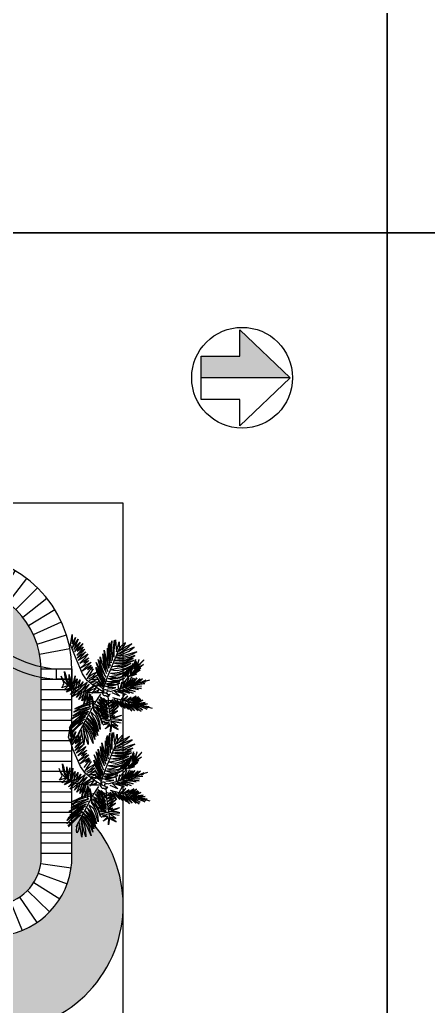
# Model space of a CAD drawing. Header units: metres. Extents: x 97 to 197, y 104 to 205.
# Drawn here: x 113.07 to 117.05, y 122.91 to 132.54 of the extents above; entities that cross this region are included whole.
import ezdxf

# ---------------------------------------------------------------- set-up
doc = ezdxf.new("R2010")
doc.units = ezdxf.units.M
doc.linetypes.add('ACAD_ISO12W100', pattern=[21, 12, -3, 0, -3, 0, -3])
doc.layers.get('0').update_dxf_attribs({"plot": 0})
for name, color, linetype in [('10-PROJ_SUP', 2, 'ACAD_ISO12W100'), ('14-ANOTAÇÃO', 7, 'Continuous'), ('18-HATCH', 1, 'Continuous'), ('2-ALV_VISTA', 3, 'Continuous'), ('5-PISO', 1, 'Continuous'), ('6-VEGETAÇÃO', 104, 'Continuous'), ('7-PISO_INF', 253, 'Continuous'), ('TEXT', 1, 'Continuous')]:
    doc.layers.add(name, color=color, linetype=linetype)

# ---------------------------------------------------------------- blocks, each defined once
blk = doc.blocks.new('A2')
at = {"layer": '6-VEGETAÇÃO', "extrusion": (-5.08599e-09, -1.37735e-08, 1)}
for p, q in [((624.1, -0.4, 0), (616.2, 28.8, 0)), ((631, -14.4, 0), (619.3, 28.2, 0)), ((619.3, 28.2, 0), (625.1, 4.4, 0)), ((581.1, 3.8, 0), (572, 10.3, 0)), ((572, 10.3, 0), (587.4, 4.7, 0)), ((590.7, -1.5, 0), (581.1, 3.8, 0)), ((587.4, 4.7, 0), (599, 0.1, 0)), ((592.6, 10.2, 0), (589.3, 16.3, 0)), ((589.3, 16.3, 0), (594.6, 14.5, 0)), ((600.5, 2.3, 0), (592.6, 10.2, 0)), ((594.6, 14.5, 0), (604.5, 7.3, 0)), ((599, 0.1, 0), (611.4, -5.3, 0)), ((611.4, -5.3, 0), (600.5, 2.3, 0)), ((604.5, 7.3, 0), (612.5, -3.9, 0)), ((605.3, 9.1, 0), (657.5, -74.7, 0)), ((625.1, 4.4, 0), (628.2, -19, 0)), ((635.6, -1.5, 0), (626.3, 28, 0)), ((626.3, 28, 0), (633.5, -1.3, 0)), ((638.2, 15.1, 0), (634.3, 22.9, 0)), ((634.3, 22.9, 0), (639, -7.4, 0)), ((640.7, -14, 0), (638.2, 15.1, 0)), ((647.2, -22.9, 0), (642.1, 8.7, 0)), ((642.1, 8.7, 0), (645.6, -10.8, 0)), ((652.9, 4.7, 0), (651.7, -13.1, 0)), ((653.5, -28.6, 0), (652.9, 4.7, 0)), ((576.5, -19.4, 0), (561.2, -14.5, 0)), ((561.2, -14.5, 0), (577.8, -16.5, 0)), ((582.9, -8.8, 0), (566.3, -0.3, 0)), ((566.3, -0.3, 0), (580.9, -3.3, 0)), ((581.1, -28.5, 0), (568.4, -24.3, 0)), ((568.4, -24.3, 0), (584.3, -26.8, 0)), ((590.6, -22.6, 0), (576.5, -19.4, 0)), ((577.8, -16.5, 0), (594.9, -18.8, 0)), ((580.9, -3.3, 0), (595.4, -7.2, 0)), ((596.5, -12.8, 0), (582.9, -8.8, 0)), ((584.3, -26.8, 0), (600.8, -27.1, 0)), ((600.6, -22.5, 0), (590.6, -22.6, 0)), ((606.4, -8.5, 0), (590.7, -1.5, 0)), ((594.9, -18.8, 0), (608, -18, 0)), ((595.4, -7.2, 0), (607.9, -11.8, 0)), ((611.4, -16.3, 0), (596.5, -12.8, 0)), ((612.5, -22.1, 0), (600.6, -22.5, 0)), ((600.8, -27.1, 0), (611.8, -26.1, 0)), ((617.6, -13.3, 0), (606.4, -8.5, 0)), ((607.9, -11.8, 0), (617.6, -13.3, 0)), ((608, -18, 0), (620.8, -17.4, 0)), ((620.8, -17.4, 0), (611.4, -16.3, 0)), ((611.8, -26.1, 0), (619.4, -23.7, 0)), ((623.7, -20.4, 0), (612.5, -22.1, 0)), ((619.4, -23.7, 0), (623.7, -20.4, 0)), ((629, -27.6, 0), (619.6, -28.4, 0)), ((628.2, -19, 0), (624.1, -0.4, 0)), ((625.8, -29.9, 0), (629, -27.6, 0)), ((633.7, -28.1, 0), (631, -14.4, 0)), ((633.5, -1.3, 0), (633.7, -28.1, 0)), ((637.3, -21.6, 0), (635.6, -1.5, 0)), ((638.8, -34.2, 0), (637.3, -21.6, 0)), ((639, -7.4, 0), (638.8, -34.2, 0)), ((642.4, -35.8, 0), (640.7, -14, 0)), ((645.6, -10.8, 0), (643.5, -34, 0)), ((646.6, -45.8, 0), (647.2, -22.9, 0)), ((651.7, -13.1, 0), (650.1, -30.9, 0)), ((657.4, -27.5, 0), (654.7, -44.3, 0)), ((658.2, -5, 0), (657.4, -27.5, 0)), ((659.6, -32, 0), (658.2, -5, 0)), ((666.2, -11.8, 0), (664.4, -29.9, 0)), ((667.7, -33.5, 0), (666.2, -11.8, 0)), ((673, -18.1, 0), (669.7, -35.8, 0)), ((670.3, -49.2, 0), (673, -18.1, 0)), ((724.5, -36.9, 0), (725.7, -21.6, 0)), ((725.7, -21.6, 0), (727.7, -26, 0)), ((727.7, -26, 0), (728.2, -40.9, 0)), ((731.1, -33.1, 0), (734.5, -17.9, 0)), ((734.5, -17.9, 0), (740.1, -37.3, 0)), ((740.6, -33.6, 0), (742.6, -22, 0)), ((742.6, -22, 0), (743.7, -16.1, 0)), ((743.7, -16.1, 0), (748, -23.2, 0)), ((748, -23.2, 0), (750.6, -28.8, 0)), ((593.3, -42.4, 0), (573.9, -37.4, 0)), ((573.9, -37.4, 0), (593, -39.9, 0)), ((592.5, -36.5, 0), (574.8, -31.1, 0)), ((574.8, -31.1, 0), (590.3, -34.1, 0)), ((593.4, -31.7, 0), (581.1, -28.5, 0)), ((599, -49.7, 0), (583.3, -44.9, 0)), ((583.3, -44.9, 0), (596.7, -47.1, 0)), ((598.1, -57.6, 0), (585.8, -51.9, 0)), ((585.8, -51.9, 0), (596.1, -54.7, 0)), ((590.3, -34.1, 0), (603.6, -34.9, 0)), ((607.6, -38.4, 0), (592.5, -36.5, 0)), ((593, -39.9, 0), (607, -42, 0)), ((604.4, -44.5, 0), (593.3, -42.4, 0)), ((605.4, -30.8, 0), (593.4, -31.7, 0)), ((596.1, -54.7, 0), (608.6, -57.7, 0)), ((596.7, -47.1, 0), (610.8, -48.8, 0)), ((611.3, -51.5, 0), (599, -49.7, 0)), ((603.6, -34.9, 0), (615.1, -33.1, 0)), ((615.2, -44.5, 0), (604.4, -44.5, 0)), ((619.6, -28.4, 0), (605.4, -30.8, 0)), ((607, -42, 0), (619.6, -40.3, 0)), ((622.2, -35.5, 0), (607.6, -38.4, 0)), ((610.8, -48.8, 0), (622.1, -48.3, 0)), ((623.9, -51.7, 0), (611.3, -51.5, 0)), ((615.1, -33.1, 0), (625.8, -29.9, 0)), ((628, -44.6, 0), (615.2, -44.5, 0)), ((619.6, -40.3, 0), (628, -37.3, 0)), ((622.1, -48.3, 0), (636.7, -44.6, 0)), ((633.8, -35.1, 0), (622.2, -35.5, 0)), ((637.9, -52.5, 0), (623.9, -51.7, 0)), ((624.1, -59.6, 0), (634.8, -56.2, 0)), ((628, -37.3, 0), (633.8, -35.1, 0)), ((636.7, -44.6, 0), (628, -44.6, 0)), ((634.8, -56.2, 0), (640.3, -53.5, 0)), ((640.3, -53.5, 0), (637.9, -52.5, 0)), ((643, -43, 0), (642.4, -35.8, 0)), ((643.5, -34, 0), (643, -43, 0)), ((648.1, -48, 0), (646.6, -45.8, 0)), ((650.1, -30.9, 0), (648.1, -48, 0)), ((654.7, -44.3, 0), (651.6, -57.1, 0)), ((651.6, -57.1, 0), (652.4, -47.5, 0)), ((652.4, -47.5, 0), (653.5, -28.6, 0)), ((660.8, -47.7, 0), (656.4, -61.3, 0)), ((656.4, -61.3, 0), (656.7, -53, 0)), ((656.7, -53, 0), (659.6, -32, 0)), ((666.7, -54.1, 0), (660.4, -71.9, 0)), ((660.4, -71.9, 0), (664, -55.6, 0)), ((664.4, -29.9, 0), (660.8, -47.7, 0)), ((664, -55.6, 0), (667.7, -33.5, 0)), ((690.2, -76.7, 0), (665.4, -53.9, 0)), ((665.4, -53.9, 0), (695.1, -73.6, 0)), ((669.7, -35.8, 0), (666.7, -54.1, 0)), ((667.2, -69.4, 0), (670.3, -49.2, 0)), ((695.1, -73.6, 0), (671.6, -47.1, 0)), ((671.6, -47.1, 0), (699.4, -71.8, 0)), ((683, -51.4, 0), (682.6, -47.1, 0)), ((682.6, -47.1, 0), (699.1, -63.9, 0)), ((699.4, -71.8, 0), (683, -51.4, 0)), ((693.5, -53.3, 0), (689.8, -41.9, 0)), ((689.8, -41.9, 0), (702.5, -58.3, 0)), ((699.1, -63.9, 0), (693.5, -53.3, 0)), ((704.8, -60.1, 0), (698.7, -38.6, 0)), ((698.7, -38.6, 0), (710.7, -60.5, 0)), ((701.3, -65.4, 0), (713.3, -50.5, 0)), ((706.6, -42, 0), (706.5, -29.5, 0)), ((706.5, -29.5, 0), (711.7, -41.2, 0)), ((710.7, -60.5, 0), (706.6, -42, 0)), ((711.7, -41.2, 0), (716.4, -58.4, 0)), ((713.3, -50.5, 0), (727, -40.1, 0)), ((715.1, -41.7, 0), (714.8, -28.3, 0)), ((714.8, -28.3, 0), (719.4, -42, 0)), ((716.4, -58.4, 0), (715.1, -41.7, 0)), ((719.4, -42, 0), (722.2, -56.1, 0)), ((722.2, -56.1, 0), (723.6, -55.2, 0)), ((723.6, -55.2, 0), (724.5, -36.9, 0)), ((754.4, -66.2, 0), (724.4, -44.4, 0)), ((724.4, -44.4, 0), (742.6, -63, 0)), ((743.5, -67.3, 0), (725.4, -52.2, 0)), ((725.4, -52.2, 0), (732, -62.2, 0)), ((727, -40.1, 0), (744, -33.8, 0)), ((728.2, -40.9, 0), (729.6, -48.5, 0)), ((759.9, -58.9, 0), (728.4, -42.2, 0)), ((728.4, -42.2, 0), (754.4, -66.2, 0)), ((729.6, -48.5, 0), (730.7, -46.3, 0)), ((730.7, -46.3, 0), (731.1, -33.1, 0)), ((766.3, -53.4, 0), (733, -38.6, 0)), ((733, -38.6, 0), (759.9, -58.9, 0)), ((758, -40.5, 0), (737.1, -36.8, 0)), ((737.1, -36.8, 0), (766.3, -53.4, 0)), ((740.1, -37.3, 0), (740.6, -33.6, 0)), ((742.6, -35.8, 0), (764.4, -40, 0)), ((744, -33.8, 0), (755.3, -31.5, 0)), ((750.6, -28.8, 0), (773.3, -31.4, 0)), ((755.3, -31.5, 0), (765.6, -31.1, 0)), ((768.3, -43.7, 0), (758, -40.5, 0)), ((764.4, -40, 0), (780, -46.4, 0)), ((765.6, -31.1, 0), (773.3, -31.4, 0)), ((780, -46.4, 0), (768.3, -43.7, 0)), ((579.3, -85, 0), (564.2, -73.4, 0)), ((564.2, -73.4, 0), (581.3, -84, 0)), ((581.3, -84, 0), (580.7, -65.2, 0)), ((580.7, -65.2, 0), (585.9, -83.6, 0)), ((585.9, -83.6, 0), (593.5, -65.6, 0)), ((593.5, -65.6, 0), (591.1, -85.4, 0)), ((591.1, -85.4, 0), (593.7, -77.2, 0)), ((593.7, -77.2, 0), (596.3, -72.5, 0)), ((595.3, -88.6, 0), (600.9, -81.1, 0)), ((598.8, -81.7, 0), (595.3, -88.6, 0)), ((607.5, -68.6, 0), (596, -65.1, 0)), ((596, -65.1, 0), (610.4, -67.7, 0)), ((596.3, -72.5, 0), (601.9, -69.7, 0)), ((608.2, -61.2, 0), (598.1, -57.6, 0)), ((601.9, -69.7, 0), (598.8, -81.7, 0)), ((600.9, -81.1, 0), (608.3, -72.8, 0)), ((602, -87.5, 0), (610.9, -77.4, 0)), ((607, -78.9, 0), (602, -87.5, 0)), ((621.1, -80.1, 0), (604.9, -75, 0)), ((604.9, -75, 0), (619.8, -77.9, 0)), ((611.8, -81.5, 0), (604.9, -91.9, 0)), ((604.9, -91.9, 0), (615.1, -82.5, 0)), ((611.3, -69.8, 0), (607, -78.9, 0)), ((618.9, -70.5, 0), (607.5, -68.6, 0)), ((620.7, -87, 0), (608, -82.8, 0)), ((608, -82.8, 0), (623.9, -86.1, 0)), ((619.4, -63.8, 0), (608.2, -61.2, 0)), ((608.3, -72.8, 0), (611.3, -69.8, 0)), ((608.6, -57.7, 0), (624.1, -59.6, 0)), ((610.2, -93.5, 0), (627.5, -84.1, 0)), ((610.4, -67.7, 0), (626, -69.3, 0)), ((610.9, -77.4, 0), (620.9, -73.1, 0)), ((620.9, -73.1, 0), (611.8, -81.5, 0)), ((629.7, -77.9, 0), (612.7, -89.4, 0)), ((615.1, -82.5, 0), (620.6, -79.9, 0)), ((631.2, -71.8, 0), (618.9, -70.5, 0)), ((632.6, -63.5, 0), (619.4, -63.8, 0)), ((619.8, -77.9, 0), (632.1, -77.5, 0)), ((620.6, -79.9, 0), (629.7, -77.9, 0)), ((631.1, -80.5, 0), (621.1, -80.1, 0)), ((639.3, -82.9, 0), (623.8, -89.7, 0)), ((626, -69.3, 0), (635.8, -67.2, 0)), ((627.5, -84.1, 0), (639.3, -82.9, 0)), ((642.9, -77.9, 0), (631.1, -80.5, 0)), ((643.2, -71.5, 0), (631.2, -71.8, 0)), ((632.1, -77.5, 0), (641.9, -75.4, 0)), ((643.6, -62.5, 0), (632.6, -63.5, 0)), ((635.8, -67.2, 0), (644.8, -63.6, 0)), ((637.9, -85.6, 0), (647.5, -80.2, 0)), ((641.9, -75.4, 0), (649.5, -71.1, 0)), ((654.4, -76.3, 0), (642.9, -77.9, 0)), ((649.5, -71.1, 0), (643.2, -71.5, 0)), ((644.8, -63.6, 0), (643.6, -62.5, 0)), ((659.1, -72.2, 0), (644.2, -64.4, 0)), ((644.2, -64.4, 0), (655.6, -68.1, 0)), ((656.8, -83.7, 0), (645.9, -86.3, 0)), ((647.5, -80.2, 0), (654.4, -76.3, 0)), ((648.6, -89.1, 0), (658.6, -84.4, 0)), ((655.6, -68.1, 0), (665.5, -72.3, 0)), ((658.6, -84.4, 0), (656.8, -83.7, 0)), ((657.5, -74.7, 0), (672.4, -103.4, 0)), ((686, -78.1, 0), (658.5, -58.7, 0)), ((658.5, -58.7, 0), (690.2, -76.7, 0)), ((680.4, -78.6, 0), (659.1, -72.2, 0)), ((662.5, -79.2, 0), (667.2, -69.4, 0)), ((665.5, -72.3, 0), (686, -78.1, 0)), ((687.2, -82.7, 0), (687.1, -86.4, 0)), ((694.7, -101.4, 0), (687.2, -82.7, 0)), ((687.3, -85.1, 0), (701.3, -65.4, 0)), ((696.5, -70.6, 0), (695.7, -72.8, 0)), ((695.7, -72.8, 0), (696.6, -86, 0)), ((698.7, -77.9, 0), (696.5, -70.6, 0)), ((700.6, -92.7, 0), (698.7, -77.9, 0)), ((703.2, -62.2, 0), (701.9, -63.3, 0)), ((701.9, -63.3, 0), (702.8, -81.6, 0)), ((702.5, -58.3, 0), (704.8, -60.1, 0)), ((702.8, -81.6, 0), (703.1, -96.9, 0)), ((707.4, -76, 0), (703.2, -62.2, 0)), ((713.3, -89.2, 0), (707.4, -76, 0)), ((715.1, -76, 0), (708.7, -59.4, 0)), ((708.7, -59.4, 0), (711.7, -75.9, 0)), ((711.7, -75.9, 0), (713.3, -89.2, 0)), ((728.3, -77.4, 0), (714.2, -56.8, 0)), ((714.2, -56.8, 0), (720.1, -74.7, 0)), ((721.4, -87.1, 0), (715.1, -76, 0)), ((722.6, -58.1, 0), (720.1, -56.5, 0)), ((720.1, -56.5, 0), (728.3, -77.4, 0)), ((720.1, -74.7, 0), (721.4, -87.1, 0)), ((736.8, -73.2, 0), (722.6, -58.1, 0)), ((732, -62.2, 0), (736.8, -73.2, 0)), ((742.6, -63, 0), (743.5, -67.3, 0)), ((572.8, -88.1, 0), (560.6, -96.3, 0)), ((560.6, -96.3, 0), (570.6, -91.8, 0)), ((581.9, -88.5, 0), (569.1, -99.7, 0)), ((569.1, -99.7, 0), (591.1, -90.6, 0)), ((570.6, -91.8, 0), (581.9, -88.5, 0)), ((591.1, -90.6, 0), (572.7, -113.3, 0)), ((579.1, -85.9, 0), (572.8, -88.1, 0)), ((581.7, -110.5, 0), (577.8, -118.6, 0)), ((577.8, -118.6, 0), (584.6, -111, 0)), ((631.9, -106, 0), (579.3, -85, 0)), ((591.6, -89.3, 0), (581.7, -110.5, 0)), ((584.6, -111, 0), (595.7, -93.3, 0)), ((590.4, -124.1, 0), (596.3, -100.6, 0)), ((593.7, -102, 0), (590.9, -121.9, 0)), ((595.7, -93.3, 0), (593.7, -102, 0)), ((596.3, -100.6, 0), (600.9, -94.1, 0)), ((600.9, -94.1, 0), (598.9, -107.3, 0)), ((598.9, -107.3, 0), (604.4, -94.8, 0)), ((604.4, -94.8, 0), (607.5, -120.9, 0)), ((607.5, -120.9, 0), (608.7, -101.6, 0)), ((608.7, -101.6, 0), (609.9, -97, 0)), ((609.9, -97, 0), (612.5, -112.7, 0)), ((612.7, -89.4, 0), (610.2, -93.5, 0)), ((614, -111.8, 0), (615.7, -98, 0)), ((616, -128, 0), (614, -111.8, 0)), ((615.7, -98, 0), (618.2, -113.4, 0)), ((623.8, -89.7, 0), (616.1, -95.8, 0)), ((616.1, -95.8, 0), (618.9, -96.1, 0)), ((618.9, -96.1, 0), (630.6, -91.6, 0)), ((634.5, -88, 0), (620.7, -87, 0)), ((622, -117.7, 0), (622.2, -102.7, 0)), ((644.7, -92, 0), (622.2, -90.4, 0)), ((622.2, -90.4, 0), (637.8, -91.6, 0)), ((622.2, -102.7, 0), (625.5, -116.1, 0)), ((633.2, -97.6, 0), (623.5, -94.9, 0)), ((623.5, -94.9, 0), (634.5, -97.2, 0)), ((623.9, -86.1, 0), (637.9, -85.6, 0)), ((629.1, -97.7, 0), (626.5, -99.9, 0)), ((626.5, -99.9, 0), (629.9, -100.1, 0)), ((627.5, -114.7, 0), (629.6, -105.3, 0)), ((644.9, -89.2, 0), (629.1, -97.7, 0)), ((629.6, -105.3, 0), (631.6, -113.4, 0)), ((629.9, -100.1, 0), (635.8, -99.6, 0)), ((630.6, -91.6, 0), (644.9, -89.2, 0)), ((659.4, -118.9, 0), (631.9, -106, 0)), ((645.7, -99.2, 0), (633.2, -97.6, 0)), ((645.9, -86.3, 0), (634.5, -88, 0)), ((634.5, -97.2, 0), (644.5, -96.5, 0)), ((641.7, -100.1, 0), (635.3, -104.4, 0)), ((635.3, -104.4, 0), (638.7, -105.7, 0)), ((635.8, -99.6, 0), (654.4, -94.3, 0)), ((635.8, -117.1, 0), (637.7, -110.8, 0)), ((636.3, -105.7, 0), (646.1, -105.3, 0)), ((648.9, -107.1, 0), (636.3, -105.7, 0)), ((637.7, -110.8, 0), (638.9, -110.3, 0)), ((637.8, -91.6, 0), (648.6, -89.1, 0)), ((638.7, -105.7, 0), (643.1, -104.4, 0)), ((638.9, -110.3, 0), (639.7, -112.5, 0)), ((639.7, -112.5, 0), (639.2, -122.6, 0)), ((654.4, -94.3, 0), (641.7, -100.1, 0)), ((643.1, -104.4, 0), (660.3, -100.4, 0)), ((644.5, -96.5, 0), (657.2, -94.5, 0)), ((658.9, -90, 0), (644.7, -92, 0)), ((659.4, -97.1, 0), (645.7, -99.2, 0)), ((646.1, -105.3, 0), (655.8, -102.3, 0)), ((660.3, -100.4, 0), (646.4, -110.1, 0)), ((658.9, -104.3, 0), (648.9, -107.1, 0)), ((655.8, -102.3, 0), (665.7, -97.2, 0)), ((657.2, -94.5, 0), (661.3, -92.1, 0)), ((661.7, -90.8, 0), (658.9, -90, 0)), ((665.7, -97.2, 0), (659.4, -97.1, 0)), ((661.3, -92.1, 0), (661.7, -90.8, 0)), ((669.4, -109.8, 0), (668.5, -109.8, 0)), ((672.8, -110.4, 0), (687.3, -85.1, 0)), ((672.8, -110.5, 0), (672.8, -110.4, 0)), ((673.6, -113.2, 0), (687.4, -105.3, 0)), ((685.7, -104.2, 0), (680.7, -97.5, 0)), ((686.2, -98.2, 0), (685.7, -104.2, 0)), ((687.1, -86.4, 0), (686.2, -98.2, 0)), ((687.4, -105.3, 0), (707, -96.1, 0)), ((693.6, -112.7, 0), (706.1, -111.8, 0)), ((696.6, -86, 0), (694.7, -101.4, 0)), ((696.9, -108, 0), (698, -101.2, 0)), ((698.5, -116.6, 0), (696.9, -108, 0)), ((706.1, -111.8, 0), (698.1, -114.8, 0)), ((702.4, -103.6, 0), (698.5, -116.6, 0)), ((703.1, -96.9, 0), (700.6, -92.7, 0)), ((707.4, -97.5, 0), (702.4, -103.6, 0)), ((706.7, -104.9, 0), (707.4, -97.5, 0)), ((712.4, -103.6, 0), (706.7, -116.7, 0)), ((706.7, -116.7, 0), (706.7, -104.9, 0)), ((707, -96.1, 0), (723.8, -89.8, 0)), ((715.1, -93.6, 0), (712.4, -103.6, 0)), ((713.8, -118.1, 0), (714.6, -108.6, 0)), ((717.7, -111.2, 0), (713.8, -118.1, 0)), ((714.6, -108.6, 0), (716.2, -93.6, 0)), ((716.2, -93.6, 0), (715.1, -93.6, 0)), ((720.6, -102.7, 0), (717.7, -111.2, 0)), ((721.9, -110.6, 0), (721.6, -93.4, 0)), ((724.1, -122.1, 0), (721.9, -110.6, 0)), ((723.8, -89.8, 0), (731.6, -88.7, 0)), ((726.5, -107.8, 0), (724.1, -122.1, 0)), ((729.6, -115.6, 0), (726.4, -105, 0)), ((726.8, -95.7, 0), (726.5, -107.8, 0)), ((737.1, -103.3, 0), (729, -90, 0)), ((731.6, -88.7, 0), (748, -87.6, 0)), ((732.1, -95.8, 0), (734.1, -110.4, 0)), ((734.1, -110.4, 0), (733.1, -126.2, 0)), ((745.8, -120.6, 0), (737.1, -103.3, 0)), ((746.5, -108.2, 0), (740.4, -94.4, 0)), ((749.7, -120.6, 0), (746.5, -108.2, 0)), ((748, -87.6, 0), (799.6, -93.4, 0)), ((757.3, -121.3, 0), (751.9, -105.5, 0)), ((751.9, -105.5, 0), (752.4, -120.5, 0)), ((764.9, -124.9, 0), (756.4, -90.6, 0)), ((756.4, -90.6, 0), (757.3, -121.3, 0)), ((772.2, -121.7, 0), (765.4, -91.7, 0)), ((765.4, -91.7, 0), (765.6, -121, 0)), ((774, -106, 0), (772.2, -121.7, 0)), ((779.3, -126.2, 0), (774, -106, 0)), ((784, -115.1, 0), (779.1, -96.1, 0)), ((779.1, -96.1, 0), (779.3, -126.2, 0)), ((798.3, -127.2, 0), (788.2, -96.2, 0)), ((788.2, -96.2, 0), (788.5, -109.3, 0)), ((788.5, -109.3, 0), (790.2, -129.2, 0)), ((806.2, -128.9, 0), (795.8, -96.7, 0)), ((795.8, -96.7, 0), (797.3, -114.5, 0)), ((799.6, -93.4, 0), (820.2, -96.8, 0)), ((808.5, -117, 0), (802.8, -100.5, 0)), ((802.8, -100.5, 0), (806.2, -120, 0)), ((823.1, -131.3, 0), (812, -106.8, 0)), ((812, -106.8, 0), (814.6, -127.6, 0)), ((829.7, -126.6, 0), (814.2, -98.6, 0)), ((814.2, -98.6, 0), (823.1, -131.3, 0)), ((820.2, -96.8, 0), (837.5, -99.2, 0)), ((840.2, -125.6, 0), (820.7, -100.4, 0)), ((820.7, -100.4, 0), (827.5, -115, 0)), ((847.8, -122.1, 0), (826.9, -98.6, 0)), ((826.9, -98.6, 0), (840.2, -125.6, 0)), ((860.1, -117.8, 0), (837.1, -104.8, 0)), ((837.1, -104.8, 0), (847.8, -122.1, 0)), ((837.5, -99.2, 0), (860.1, -117.8, 0)), ((563.2, -210.2, 0), (646.2, -127.6, 0)), ((602, -143, 0), (635.5, -135.1, 0)), ((610.2, -137.4, 0), (642.3, -129.1, 0)), ((635.5, -135.1, 0), (610.2, -137.4, 0)), ((612.5, -112.7, 0), (616, -128, 0)), ((615.5, -129.5, 0), (642.8, -123.8, 0)), ((642.3, -129.1, 0), (615.5, -129.5, 0)), ((618.2, -113.4, 0), (623.1, -130.8, 0)), ((623.1, -130.8, 0), (622, -117.7, 0)), ((625.5, -116.1, 0), (628.4, -128.2, 0)), ((628.4, -128.2, 0), (627.5, -114.7, 0)), ((631.6, -113.4, 0), (633.6, -127.7, 0)), ((633.6, -127.7, 0), (635.8, -117.1, 0)), ((637.7, -243.4, 0), (665.3, -129.6, 0)), ((639.2, -122.6, 0), (642.6, -116.9, 0)), ((640.2, -147.3, 0), (659.1, -133.5, 0)), ((642.6, -116.9, 0), (646.5, -114.1, 0)), ((656.5, -118.2, 0), (656.4, -119, 0)), ((666.2, -120.6, 0), (665.3, -120.3, 0)), ((670.1, -137.9, 0), (666.9, -150.2, 0)), ((676.3, -129.5, 0), (670.1, -137.9, 0)), ((670.9, -141.2, 0), (677.1, -133.2, 0)), ((676.2, -124.1, 0), (671.7, -124.7, 0)), ((674.9, -115, 0), (673.5, -114.7, 0)), ((673.6, -113.2, 0), (674.8, -113.4, 0)), ((674.8, -113.4, 0), (677.1, -114.6, 0)), ((683.2, -131.7, 0), (676.4, -143.7, 0)), ((677.1, -114.6, 0), (682, -117.3, 0)), ((677.1, -133.2, 0), (685.4, -125.8, 0)), ((678.4, -145.8, 0), (684.9, -134.7, 0)), ((703.5, -141.4, 0), (682, -117.3, 0)), ((689.6, -134.7, 0), (682.8, -147.2, 0)), ((682.9, -116.3, 0), (693.6, -112.7, 0)), ((685.4, -125.8, 0), (683.2, -131.7, 0)), ((684.9, -134.7, 0), (688.6, -131.7, 0)), ((686.9, -144.6, 0), (694.9, -136.9, 0)), ((698.1, -114.8, 0), (687.2, -119.5, 0)), ((687.2, -119.5, 0), (697.9, -117.9, 0)), ((697.2, -119.4, 0), (688.4, -122.6, 0)), ((688.4, -122.6, 0), (700, -123.6, 0)), ((694.8, -138.9, 0), (688.5, -148.2, 0)), ((688.6, -131.7, 0), (689.9, -131.8, 0)), ((689.9, -131.8, 0), (689.6, -134.7, 0)), ((700.6, -125.8, 0), (693.8, -127.1, 0)), ((694.9, -136.9, 0), (694.8, -138.9, 0)), ((695.9, -130.2, 0), (711.9, -129.2, 0)), ((705.6, -118.4, 0), (697.2, -119.4, 0)), ((697.9, -117.9, 0), (710.4, -117.9, 0)), ((701.8, -131.6, 0), (698.5, -132.6, 0)), ((700, -123.6, 0), (715.6, -124, 0)), ((710.2, -126, 0), (700.6, -125.8, 0)), ((701, -135.1, 0), (711.9, -134.2, 0)), ((706, -131.5, 0), (701.8, -131.6, 0)), ((719.8, -117.9, 0), (705.6, -118.4, 0)), ((711.9, -131.9, 0), (706, -131.5, 0)), ((726, -140.2, 0), (707.1, -139.7, 0)), ((707.1, -139.7, 0), (723.6, -142.1, 0)), ((728, -128.3, 0), (710.2, -126, 0)), ((710.4, -117.9, 0), (719.8, -117.9, 0)), ((711.9, -129.2, 0), (727.3, -131, 0)), ((722, -133.1, 0), (711.9, -131.9, 0)), ((711.9, -134.2, 0), (731.9, -138.5, 0)), ((715.6, -124, 0), (728, -124.6, 0)), ((733.3, -135.6, 0), (722, -133.1, 0)), ((744.2, -143.9, 0), (726, -140.2, 0)), ((727.3, -131, 0), (741.4, -134.6, 0)), ((728, -124.6, 0), (745.3, -129.1, 0)), ((740.3, -129.9, 0), (728, -128.3, 0)), ((733.1, -126.2, 0), (729.6, -115.6, 0)), ((731.9, -138.5, 0), (761.8, -147.1, 0)), ((749.4, -137.2, 0), (733.3, -135.6, 0)), ((745.3, -129.1, 0), (740.3, -129.9, 0)), ((741.4, -134.6, 0), (757.1, -137.4, 0)), ((747.9, -114.3, 0), (745.8, -120.6, 0)), ((757.1, -137.4, 0), (749.4, -137.2, 0)), ((752.4, -120.5, 0), (749.7, -120.6, 0)), ((765.6, -121, 0), (764.9, -124.9, 0)), ((790.2, -129.2, 0), (784, -115.1, 0)), ((797.3, -114.5, 0), (798.3, -127.2, 0)), ((806.2, -120, 0), (806.2, -128.9, 0)), ((814.6, -127.6, 0), (808.5, -117, 0)), ((827.5, -115, 0), (829.7, -126.6, 0)), ((572.1, -178.5, 0), (605.5, -163.4, 0)), ((603.1, -167.4, 0), (572.1, -178.5, 0)), ((574.8, -183.9, 0), (603.1, -167.4, 0)), ((578.2, -171.8, 0), (613.7, -157.4, 0)), ((605.5, -163.4, 0), (578.2, -171.8, 0)), ((583.5, -162.6, 0), (617.1, -150.9, 0)), ((613.7, -157.4, 0), (583.5, -162.6, 0)), ((586.2, -155.5, 0), (625.8, -144.8, 0)), ((617.1, -150.9, 0), (586.2, -155.5, 0)), ((595.3, -150.3, 0), (628.9, -140.8, 0)), ((625.8, -144.8, 0), (595.3, -150.3, 0)), ((628.9, -140.8, 0), (602, -143, 0)), ((602, -194.8, 0), (604.1, -168.2, 0)), ((604.1, -168.2, 0), (606.9, -193.9, 0)), ((606.9, -193.9, 0), (608.1, -166, 0)), ((608.1, -166, 0), (612.2, -193.1, 0)), ((612.2, -193.1, 0), (612.5, -162.2, 0)), ((612.5, -162.2, 0), (617, -187.4, 0)), ((617, -187.4, 0), (616.8, -158.1, 0)), ((616.8, -158.1, 0), (621.5, -173.8, 0)), ((620.2, -153.1, 0), (622.6, -150.8, 0)), ((621.5, -173.8, 0), (620.2, -153.1, 0)), ((622.6, -150.8, 0), (628.9, -167.6, 0)), ((625.4, -148.1, 0), (628.4, -145.4, 0)), ((628.9, -167.6, 0), (625.4, -148.1, 0)), ((628.4, -145.4, 0), (638.6, -162.7, 0)), ((628.7, -184.8, 0), (656.9, -155, 0)), ((652.7, -164.8, 0), (628.7, -184.8, 0)), ((630.1, -192.3, 0), (652.7, -164.8, 0)), ((633.8, -175.6, 0), (657.5, -149.9, 0)), ((656.9, -155, 0), (633.8, -175.6, 0)), ((635.7, -165.9, 0), (660.2, -141.7, 0)), ((657.5, -149.9, 0), (635.7, -165.9, 0)), ((660.2, -141.7, 0), (640.2, -147.3, 0)), ((656.5, -165, 0), (657.3, -161.8, 0)), ((668.4, -181.9, 0), (656.5, -165, 0)), ((657.3, -161.8, 0), (671.5, -172.8, 0)), ((658.4, -158, 0), (659.5, -154.2, 0)), ((671.5, -172.8, 0), (658.4, -158, 0)), ((659.5, -154.2, 0), (677.2, -163.6, 0)), ((666.9, -150.2, 0), (670.9, -141.2, 0)), ((672.5, -166, 0), (674.2, -154.9, 0)), ((673.4, -156, 0), (672.5, -166, 0)), ((676.4, -143.7, 0), (673.4, -156, 0)), ((674.2, -154.9, 0), (678.4, -145.8, 0)), ((682.8, -147.2, 0), (676.3, -168.8, 0)), ((676.3, -168.8, 0), (680.7, -153.8, 0)), ((678.3, -184.8, 0), (680.9, -168.8, 0)), ((682.9, -158.2, 0), (678.9, -171.4, 0)), ((680.7, -153.8, 0), (686.9, -144.6, 0)), ((680.9, -168.8, 0), (686.3, -155.9, 0)), ((688.5, -148.2, 0), (682.9, -158.2, 0)), ((688.6, -164, 0), (685.5, -173.5, 0)), ((686.3, -155.9, 0), (694.8, -148.9, 0)), ((687, -175.5, 0), (691.9, -164.1, 0)), ((695.3, -153.9, 0), (688.6, -164, 0)), ((691.9, -164.1, 0), (697.3, -155.8, 0)), ((696.8, -167, 0), (693.7, -178.9, 0)), ((694.8, -148.9, 0), (700.8, -143.7, 0)), ((700.8, -143.7, 0), (695.3, -153.9, 0)), ((701.3, -155.9, 0), (696.8, -167, 0)), ((697.3, -155.8, 0), (704, -150.2, 0)), ((697.3, -172.8, 0), (702.8, -164.3, 0)), ((705.1, -168.6, 0), (700.1, -180.9, 0)), ((704, -150.2, 0), (701.3, -155.9, 0)), ((702.8, -164.3, 0), (709.3, -157.3, 0)), ((763.2, -220, 0), (703.5, -141.4, 0)), ((710, -158.7, 0), (705.1, -168.6, 0)), ((709.3, -157.3, 0), (710, -158.7, 0)), ((712.7, -169.2, 0), (717.2, -165, 0)), ((717.3, -167.6, 0), (713, -180.9, 0)), ((729.9, -147.9, 0), (715.6, -147.2, 0)), ((715.6, -147.2, 0), (723.5, -149.8, 0)), ((717.2, -165, 0), (717.3, -167.6, 0)), ((730.9, -154.8, 0), (717.8, -153.2, 0)), ((717.8, -153.2, 0), (727.1, -155.9, 0)), ((723.5, -149.8, 0), (744.1, -154.6, 0)), ((723.6, -142.1, 0), (745.6, -146.5, 0)), ((741.8, -163.9, 0), (725.1, -159.7, 0)), ((725.1, -159.7, 0), (726.6, -161.9, 0)), ((726.6, -161.9, 0), (748.3, -169.4, 0)), ((727.1, -155.9, 0), (745.2, -161.6, 0)), ((736.5, -169, 0), (728, -166.2, 0)), ((728, -166.2, 0), (734.4, -169.4, 0)), ((747.8, -150.9, 0), (729.9, -147.9, 0)), ((747.5, -158.3, 0), (730.9, -154.8, 0)), ((759, -168.8, 0), (741.8, -163.9, 0)), ((744.1, -154.6, 0), (768.8, -165.6, 0)), ((761.8, -147.1, 0), (744.2, -143.9, 0)), ((745.2, -161.6, 0), (776, -174, 0)), ((745.6, -146.5, 0), (765.3, -155.6, 0)), ((768.8, -165.6, 0), (747.5, -158.3, 0)), ((765.3, -155.6, 0), (747.8, -150.9, 0)), ((776, -174, 0), (759, -168.8, 0)), ((569.6, -195.4, 0), (596.6, -173.6, 0)), ((589.1, -182.4, 0), (569.6, -195.4, 0)), ((570.2, -200.2, 0), (581.1, -190.9, 0)), ((572.2, -205.2, 0), (589.1, -183, 0)), ((581.1, -190.9, 0), (572.2, -205.2, 0)), ((596.6, -173.6, 0), (574.8, -183.9, 0)), ((582, -204.5, 0), (594.5, -179.2, 0)), ((589.1, -183, 0), (582, -204.5, 0)), ((588.3, -201, 0), (598.7, -174.4, 0)), ((594.5, -179.2, 0), (588.3, -201, 0)), ((597.7, -198.5, 0), (601.8, -169.5, 0)), ((598.7, -174.4, 0), (597.7, -198.5, 0)), ((601.8, -169.5, 0), (602, -194.8, 0)), ((628.8, -211.8, 0), (649.3, -181.4, 0)), ((649.4, -186.1, 0), (628.8, -211.8, 0)), ((653.2, -172.1, 0), (630.1, -192.3, 0)), ((630.5, -202.9, 0), (653.2, -172.1, 0)), ((649.3, -181.4, 0), (630.5, -202.9, 0)), ((633.9, -214.9, 0), (649.4, -186.1, 0)), ((647, -194.8, 0), (633.9, -214.9, 0)), ((635.4, -227.5, 0), (647, -194.8, 0)), ((661, -215.4, 0), (649.3, -188.6, 0)), ((649.3, -188.6, 0), (662.7, -210, 0)), ((654.3, -222.5, 0), (649.3, -194.4, 0)), ((649.3, -194.4, 0), (661, -215.4, 0)), ((662.7, -210, 0), (650.6, -186.3, 0)), ((650.6, -186.3, 0), (666.4, -206.7, 0)), ((666.4, -206.7, 0), (652.9, -182.4, 0)), ((652.9, -182.4, 0), (670.5, -203.2, 0)), ((670.5, -203.2, 0), (654.6, -176.8, 0)), ((654.6, -176.8, 0), (671.7, -195.9, 0)), ((671.7, -195.9, 0), (656.2, -171, 0)), ((656.2, -171, 0), (668.4, -181.9, 0)), ((686.9, -230.2, 0), (666.9, -170.3, 0)), ((686.9, -203, 0), (676.3, -193.4, 0)), ((676.3, -193.4, 0), (679.7, -195.1, 0)), ((678.9, -171.4, 0), (678.3, -184.8, 0)), ((696.5, -209.4, 0), (679.2, -188.1, 0)), ((679.2, -188.1, 0), (695.5, -203.7, 0)), ((679.7, -195.1, 0), (696.5, -209.4, 0)), ((685.5, -173.5, 0), (684.5, -190.4, 0)), ((684.5, -190.4, 0), (687, -175.5, 0)), ((695.5, -203.7, 0), (684.5, -188.1, 0)), ((684.5, -188.1, 0), (693.3, -192, 0)), ((693.3, -192, 0), (686.1, -181.9, 0)), ((690.6, -202.3, 0), (693.3, -187.9, 0)), ((691.4, -190.3, 0), (690.6, -202.3, 0)), ((693.7, -178.9, 0), (691.4, -190.3, 0)), ((693.3, -187.9, 0), (697.3, -172.8, 0)), ((698.6, -192.3, 0), (698.3, -203, 0)), ((700.1, -180.9, 0), (698.6, -192.3, 0)), ((700.3, -205.9, 0), (702, -193.2, 0)), ((702, -193.2, 0), (705.7, -178, 0)), ((705.7, -178, 0), (712.7, -169.2, 0)), ((708.7, -192.9, 0), (706, -205, 0)), ((707.6, -208, 0), (711, -194.3, 0)), ((713, -180.9, 0), (708.7, -192.9, 0)), ((711, -194.3, 0), (715.5, -183.8, 0)), ((716.7, -191.7, 0), (712.8, -201.8, 0)), ((715.5, -183.8, 0), (724.2, -171.6, 0)), ((716.1, -200.2, 0), (722.2, -189.1, 0)), ((721.1, -179.7, 0), (716.7, -191.7, 0)), ((727.5, -188.3, 0), (719.6, -201, 0)), ((724.2, -171.6, 0), (721.1, -179.7, 0)), ((721.5, -206, 0), (727.3, -195.8, 0)), ((722.2, -189.1, 0), (727.9, -182.3, 0)), ((733.3, -193.3, 0), (725.9, -205.7, 0)), ((727.3, -195.8, 0), (734.1, -187, 0)), ((732, -177.6, 0), (727.5, -188.3, 0)), ((727.9, -182.3, 0), (732, -177.6, 0)), ((732.6, -201.4, 0), (737.6, -195.2, 0)), ((737.3, -184.8, 0), (733.3, -193.3, 0)), ((734.1, -187, 0), (737.3, -184.8, 0)), ((734.4, -169.4, 0), (754.3, -178.7, 0)), ((759.7, -182.7, 0), (734.7, -173.3, 0)), ((734.7, -173.3, 0), (745.9, -179.2, 0)), ((759, -175.2, 0), (736.5, -169, 0)), ((742.2, -192.3, 0), (736.7, -202.2, 0)), ((737.6, -195.2, 0), (742.2, -192.3, 0)), ((763.5, -190, 0), (738.6, -180.2, 0)), ((738.6, -180.2, 0), (750.4, -187.6, 0)), ((738.8, -207.9, 0), (744, -196.1, 0)), ((744, -196.1, 0), (741.6, -205.3, 0)), ((765.9, -199.9, 0), (745.1, -188.6, 0)), ((745.1, -188.6, 0), (761, -199.1, 0)), ((745.9, -179.2, 0), (764.1, -187.9, 0)), ((748.3, -169.4, 0), (776, -185.5, 0)), ((750.4, -187.6, 0), (786.1, -213.8, 0)), ((754.3, -178.7, 0), (780.5, -191.4, 0)), ((776, -185.5, 0), (759, -175.2, 0)), ((786.4, -197.8, 0), (759.7, -182.7, 0)), ((788.3, -207.1, 0), (763.5, -190, 0)), ((764.1, -187.9, 0), (788.3, -207.1, 0)), ((780.5, -191.4, 0), (786.4, -197.8, 0)), ((645.3, -206.2, 0), (635.4, -227.5, 0)), ((638.4, -231.3, 0), (642.9, -217.6, 0)), ((642.7, -234.5, 0), (645.6, -206.7, 0)), ((642.9, -217.6, 0), (642.7, -234.5, 0)), ((645.6, -206.7, 0), (650.8, -228.8, 0)), ((650.8, -228.8, 0), (648.2, -200.7, 0)), ((648.2, -200.7, 0), (654.3, -222.5, 0)), ((672.8, -209.3, 0), (671.1, -221.1, 0)), ((674.7, -202.7, 0), (672.8, -209.3, 0)), ((674.1, -219.9, 0), (674.7, -202.7, 0)), ((674.5, -221.2, 0), (674.1, -219.9, 0)), ((675.9, -234.6, 0), (674.5, -221.2, 0)), ((678.1, -208.1, 0), (675.9, -234.6, 0)), ((679.5, -239.8, 0), (678.1, -208.1, 0)), ((682.4, -219.2, 0), (680.6, -215.4, 0)), ((680.6, -215.4, 0), (680.9, -233.5, 0)), ((680.8, -205.6, 0), (681.6, -205, 0)), ((703.1, -225.5, 0), (680.8, -205.6, 0)), ((708.6, -238.7, 0), (680.8, -205.6, 0)), ((681.6, -205, 0), (699.7, -220.3, 0)), ((683.2, -242.5, 0), (682.4, -219.2, 0)), ((685.5, -224.6, 0), (684.5, -250.8, 0)), ((686.4, -221.8, 0), (704.2, -238.8, 0)), ((686.4, -221.8, 0), (708.6, -238.7, 0)), ((696.6, -213.2, 0), (686.9, -203, 0)), ((699.7, -220.3, 0), (688.8, -207.2, 0)), ((688.8, -207.2, 0), (696.6, -213.2, 0)), ((698.3, -203, 0), (699.3, -216.5, 0)), ((699.3, -216.5, 0), (700.3, -205.9, 0)), ((706, -205, 0), (704.9, -221.4, 0)), ((704.9, -221.4, 0), (707.6, -208, 0)), ((710.8, -212.9, 0), (708.6, -232.8, 0)), ((708.6, -232.8, 0), (713.1, -214.1, 0)), ((712.8, -201.8, 0), (710.8, -212.9, 0)), ((713.1, -214.1, 0), (716.1, -200.2, 0)), ((716, -215.8, 0), (714.8, -234.2, 0)), ((714.8, -234.2, 0), (717.5, -218.7, 0)), ((719.6, -201, 0), (716, -215.8, 0)), ((717.5, -218.7, 0), (721.5, -206, 0)), ((720.9, -216.6, 0), (719.4, -229.3, 0)), ((725.9, -205.7, 0), (720.9, -216.6, 0)), ((722.2, -226.8, 0), (727.7, -211.4, 0)), ((728.3, -222.5, 0), (726.3, -236.8, 0)), ((727.7, -211.4, 0), (732.6, -201.4, 0)), ((732, -213.2, 0), (728.3, -222.5, 0)), ((729.5, -236.6, 0), (733.5, -219.8, 0)), ((736.7, -202.2, 0), (732, -213.2, 0)), ((733.5, -219.8, 0), (738.8, -207.9, 0)), ((739.6, -220.4, 0), (738.5, -234.6, 0)), ((741.6, -205.3, 0), (739.6, -220.4, 0)), ((742.9, -238.4, 0), (744.4, -223.5, 0)), ((744.4, -223.5, 0), (744.6, -210.1, 0)), ((744.6, -210.1, 0), (746.6, -200.6, 0)), ((746.6, -200.6, 0), (747.2, -212.7, 0)), ((747.2, -212.7, 0), (748.1, -229.9, 0)), ((752.5, -222.7, 0), (751.9, -209.2, 0)), ((751.9, -209.2, 0), (755.2, -222.1, 0)), ((752.8, -235.1, 0), (752.5, -222.7, 0)), ((761.2, -220.1, 0), (753.6, -208.7, 0)), ((785.4, -217.1, 0), (754.5, -202.4, 0)), ((754.5, -202.4, 0), (775.3, -223.8, 0)), ((755.2, -222.1, 0), (759.7, -232.3, 0)), ((761, -199.1, 0), (785.5, -216.8, 0)), ((764.4, -231.9, 0), (761.2, -220.1, 0)), ((775.3, -223.8, 0), (763.1, -216.6, 0)), ((786.1, -213.8, 0), (765.9, -199.9, 0)), ((680.5, -233.9, 0), (679.5, -239.8, 0)), ((680.9, -233.5, 0), (680.5, -233.9, 0)), ((684.5, -250.8, 0), (683.2, -242.5, 0)), ((686.5, -228.2, 0), (686, -226, 0)), ((686, -226, 0), (701.4, -237.3, 0)), ((696.7, -237, 0), (686.5, -228.2, 0)), ((686.6, -231.9, 0), (695.2, -258.7, 0)), ((687.8, -235.3, 0), (693, -238.5, 0)), ((693, -238.5, 0), (688.1, -231.4, 0)), ((688.1, -231.4, 0), (696.4, -237.7, 0)), ((703.2, -246.6, 0), (689.1, -231.2, 0)), ((695.7, -258.1, 0), (689.1, -234, 0)), ((689.1, -234, 0), (703.2, -248, 0)), ((696.4, -237.7, 0), (696.7, -237, 0)), ((703.2, -248, 0), (703.2, -246.6, 0)), ((718.8, -242.6, 0), (722.2, -226.8, 0)), ((719.4, -229.3, 0), (718.8, -242.6, 0)), ((725.5, -252.8, 0), (729.5, -236.6, 0)), ((726.3, -236.8, 0), (725.5, -252.8, 0)), ((738.5, -234.6, 0), (740.5, -253.2, 0)), ((740.5, -253.2, 0), (742.9, -238.4, 0)), ((748.1, -229.9, 0), (749.6, -240.8, 0)), ((749.6, -240.8, 0), (752.5, -251.5, 0)), ((752.5, -251.5, 0), (752.8, -235.1, 0)), ((759.7, -232.3, 0), (764.3, -237.5, 0)), ((764.3, -237.5, 0), (764.4, -231.9, 0)), ((695.2, -258.7, 0), (695.7, -258.1, 0))]:
    blk.add_line(p, q, dxfattribs=at)
at = {"layer": '6-VEGETAÇÃO', "extrusion": (5.08599e-09, 1.37735e-08, -1)}
for centre, major_axis, start_param, end_param in [((667.7, -115.5, 0), (-5.04, 5.04, 0), 5.569618, 8.487626), ((660.9, -118.9, 0), (3.71, 3.71, 0), 2.901972, 5.476383), ((664.4, -124.9, 0), (3.92, 3.92, 0), 3.664983, 8.037786), ((672.7, -119.2, 0), (-3.92, 3.92, 0), 5.235779, 9.608582)]:
    blk.add_ellipse(centre, major_axis=major_axis, ratio=1, start_param=start_param, end_param=end_param, dxfattribs=at)
blk = doc.blocks.new('*U97')
at = {"layer": '7-PISO_INF'}
blk.add_line((0, 0), (0, 0.3), dxfattribs=at)
blk = doc.blocks.new('*U98')
at = {"layer": '7-PISO_INF', "color": 0, "linetype": 'ByBlock', "lineweight": -2, "transparency": 16777216}
for p, rotation in [((108.9914, 127.0111), 5.200801387448018), ((109.0912, 127.0155), 359.7621328462994), ((112.4912, 127.0144), 357.4484502032242), ((108.7005, 126.9421), 21.51680701089377), ((108.7951, 126.9743), 16.07813846974514), ((108.8924, 126.9974), 10.63946992859669), ((112.5906, 127.0038), 350.4634592670354), ((112.688, 126.9813), 343.4784683308466), ((112.7819, 126.9471), 336.4934773946577), ((108.6093, 126.901), 26.95547555204242), ((112.8709, 126.9017), 329.5084864584689), ((108.4407, 126.794), 37.83281263433955), ((108.5225, 126.8515), 32.39414409319092), ((112.9538, 126.8459), 322.52349552228), ((108.3647, 126.729), 43.27148117548801), ((113.0292, 126.7803), 315.5385045860911), ((108.2953, 126.6571), 48.7101497166365), ((113.0962, 126.7061), 308.5535136499023), ((108.233, 126.579), 54.148818257785), ((113.1536, 126.6243), 301.5685227137134), ((108.1783, 126.4953), 59.58748679893364), ((113.2006, 126.5362), 294.5835317775246), ((108.1319, 126.4068), 65.0261553400822), ((113.2366, 126.4429), 287.5985408413355), ((108.094, 126.3143), 70.46482388123063), ((113.2609, 126.346), 280.6135499051467), ((108.0651, 126.2186), 75.90349242237906), ((108.0454, 126.1206), 81.34216096352743), ((113.2749, 126.2014), 270), ((113.2749, 126.1014), 270), ((108.035, 126.0211), 86.78082950467606), ((113.2749, 126.0014), 270), ((108.0342, 125.9212), 92.21949804582442), ((113.2749, 125.9014), 270), ((108.0428, 125.8216), 97.65816658697285), ((113.2749, 125.8014), 270), ((108.0608, 125.7233), 103.0968351281214), ((113.2749, 125.7014), 270), ((108.088, 125.6271), 108.5355036692699), ((113.2749, 125.6014), 270), ((108.1243, 125.5339), 113.9741722104185), ((113.2749, 125.5014), 270), ((108.1692, 125.4446), 119.4128407515669), ((113.2749, 125.4014), 270), ((108.2223, 125.36), 124.8515092927154), ((108.2833, 125.2807), 130.2901778338639), ((113.2749, 125.3014), 270), ((108.3515, 125.2076), 135.7288463750124), ((110.0193, 125.2031), 194.8302814468245), ((110.1165, 125.2264), 192.054702940171), ((110.2148, 125.2449), 189.2791244335174), ((110.3138, 125.2586), 186.5035459268636), ((110.4134, 125.2675), 183.7279674202098), ((110.5133, 125.2716), 180.9523889135558), ((110.6133, 125.2708), 178.1768104069027), ((110.7131, 125.2652), 175.4012319002497), ((110.8126, 125.2548), 172.625653393596), ((110.9114, 125.2396), 169.8500748869421), ((111.0094, 125.2196), 167.0744963802884), ((111.1063, 125.1949), 164.2989178736347), ((113.2749, 125.2014), 270), ((108.4263, 125.1413), 141.1675149161609), ((109.7358, 125.1056), 203.1570169667856), ((109.8287, 125.1426), 200.3814384601319), ((109.9232, 125.1752), 197.6058599534782), ((111.2018, 125.1655), 161.523339366981), ((111.2959, 125.1315), 158.7477608603272), ((111.3882, 125.093), 155.9721823536736), ((113.2749, 125.1014), 270), ((108.507, 125.0824), 146.6061834573094), ((108.593, 125.0314), 152.0448519984579), ((108.6834, 124.9888), 157.4835205396065), ((109.5558, 125.0186), 206.4315374099434), ((109.6449, 125.064), 205.9325954734394), ((111.4785, 125.0501), 153.1966038470199), ((111.5666, 125.0029), 150.4210253403662), ((113.2749, 125.0014), 270), ((108.7775, 124.9549), 162.922189080755), ((108.8743, 124.9302), 168.3608576219036), ((108.9731, 124.9147), 173.7995261630523), ((109.0729, 124.9086), 179.238194704201), ((109.1728, 124.912), 184.6768632453492), ((109.2719, 124.9249), 190.115531786498), ((109.3694, 124.9471), 195.5542003276464), ((109.4643, 124.9784), 200.9928688687948), ((111.6523, 124.9514), 147.6454468337125), ((111.7355, 124.8959), 144.8698683270589), ((113.2749, 124.9014), 270), ((111.8158, 124.8364), 142.0942898204051), ((113.2749, 124.8014), 270), ((111.8932, 124.773), 139.3187113137514), ((111.9675, 124.706), 136.5431328070977), ((113.2749, 124.7014), 270), ((112.0383, 124.6355), 133.767554300444), ((112.1057, 124.5617), 130.9919757937903), ((113.2749, 124.6014), 270), ((112.1695, 124.4846), 128.2163972871367), ((113.2749, 124.5014), 270), ((112.2294, 124.4046), 125.440818780483), ((112.2854, 124.3218), 122.6652402738293), ((113.2749, 124.4014), 270), ((112.3373, 124.2363), 119.8896617671756), ((113.2725, 124.3016), 261.8036798802283), ((112.3769, 124.1447), 118.0658601817483), ((113.248, 124.2048), 249.8255282386883), ((112.4328, 124.062), 130.0440118232883), ((113.1423, 124.0367), 225.8692249556082), ((113.204, 124.1152), 237.8473765971483), ((112.5047, 123.9927), 142.0221634648282), ((112.5893, 123.9398), 154.0003151063682), ((113.0657, 123.9727), 213.8910733140682), ((112.6831, 123.9057), 165.9784667479082), ((112.782, 123.8917), 177.9566183894484), ((112.8815, 123.8986), 189.9347700309882), ((112.9775, 123.926), 201.9129216725282)]:
    blk.add_blockref('*U97', p, dxfattribs=dict(at, rotation=rotation))
for p in [(109.1912, 127.0151), (109.2912, 127.0151), (109.3912, 127.0151), (109.4912, 127.0151), (109.5912, 127.0151), (109.6912, 127.0151), (109.7912, 127.0151), (109.8912, 127.0151), (109.9912, 127.0151), (110.0912, 127.0151), (110.1912, 127.0151), (110.2912, 127.0151), (110.3912, 127.0151), (110.4912, 127.0151), (110.5912, 127.0151), (110.6912, 127.0151), (110.7912, 127.0151), (110.8912, 127.0151), (110.9912, 127.0151), (111.0912, 127.0151), (111.1912, 127.0151), (111.2912, 127.0151), (111.3912, 127.0151), (111.4912, 127.0151), (111.5912, 127.0151), (111.6912, 127.0151), (111.7912, 127.0151), (111.8912, 127.0151), (111.9912, 127.0151), (112.0912, 127.0151), (112.1912, 127.0151), (112.2912, 127.0151), (112.3912, 127.0151)]:
    blk.add_blockref('*U97', p, dxfattribs=at)
blk = doc.blocks.new('SETA_NORTE')
h = blk.add_hatch(color=256)
h.dxf.hatch_style = 1
h.paths.add_polyline_path([(-4.22, -1.17), (-4.22, -8.67), (0, -8.67), (0, 8.67), (-9.37, -1.17)])
for p, q in [((-9.37, -1.17), (0, 8.67)), ((0, 8.67), (9.37, -1.17)), ((0, 8.67), (0, -8.67)), ((-4.22, -1.17), (-9.37, -1.17)), ((-4.22, -8.67), (-4.22, -1.17)), ((9.37, -1.17), (4.22, -1.17)), ((4.22, -1.17), (4.22, -8.67)), ((4.22, -8.67), (-4.22, -8.67))]:
    blk.add_line(p, q)
blk.add_circle((0, -0.7), 9.84)
blk = doc.blocks.new('NORTE')
at = {"layer": 'TEXT', "xscale": 0.09999999999999994, "yscale": 0.09999999999999994, "zscale": 0.09999999999999994}
blk.add_blockref('SETA_NORTE', (0, 0), dxfattribs=at)

msp = doc.modelspace()

# ---------------------------------------------------------------- hatches: boundary and pattern name
at = {"layer": '18-HATCH', "true_color": 0xadddf7, "transparency": 33554508}
h = msp.add_hatch(color=141, dxfattribs=at)
h.dxf.hatch_style = 1
h.paths.add_polyline_path([(112.3423, 124.2276, 0.816726), (113.2749, 124.3218), (113.2749, 126.2014, 0.409584), (112.4612, 127.0151), (109.1128, 127.0151, 1.293333), (109.5773, 125.0296, -0.406193)])
at = {"layer": '18-HATCH', "transparency": 33554508}
h = msp.add_hatch(color=254, dxfattribs=at)
h.dxf.hatch_style = 1
h.paths.add_polyline_path([(113.5749, 124.884), (113.5749, 124.3085, -0.706279), (112.158, 123.9283, -0.163371), (112.2667, 122.8106, 0.931401)])
edge = h.paths.add_edge_path()
edge.add_line((112.1544, 122.019), (112.1544, 121.5729))
edge = h.paths.add_edge_path()
edge.add_line((111.9313, 121.7984), (112.6313, 121.7984))
h.paths.add_polyline_path([(112.3021, 121.8163), (112.6153, 121.8163), (112.6153, 121.9487), (112.3021, 121.9487)], flags=9)
h.paths.add_polyline_path([(103.853, 118.645), (104.1098, 118.645), (104.1098, 118.9026), (103.853, 118.9026)], flags=9)
h.paths.add_polyline_path([(103.853, 118.345), (104.1098, 118.345), (104.1098, 118.6026), (103.853, 118.6026)], flags=9)
h.paths.add_polyline_path([(103.853, 118.045), (104.1098, 118.045), (104.1098, 118.3026), (103.853, 118.3026)], flags=9)
h.paths.add_polyline_path([(103.853, 117.745), (104.1098, 117.745), (104.1098, 118.0026), (103.853, 118.0026)], flags=9)
h.paths.add_polyline_path([(103.853, 117.448), (104.1098, 117.448), (104.1098, 117.7056), (103.853, 117.7056)], flags=9)
h.paths.add_polyline_path([(103.853, 117.145), (104.1098, 117.145), (104.1098, 117.4026), (103.853, 117.4026)], flags=9)
h.paths.add_polyline_path([(103.853, 116.845), (104.1098, 116.845), (104.1098, 117.1026), (103.853, 117.1026)], flags=9)
h.paths.add_polyline_path([(103.853, 116.545), (104.1098, 116.545), (104.1098, 116.8026), (103.853, 116.8026)], flags=9)
h.paths.add_polyline_path([(103.853, 116.245), (104.1098, 116.245), (104.1098, 116.5026), (103.853, 116.5026)], flags=9)
h.paths.add_polyline_path([(103.853, 115.945), (104.1098, 115.945), (104.1098, 116.2026), (103.853, 116.2026)], flags=9)
h.paths.add_polyline_path([(103.8648, 115.645), (104.0244, 115.645), (104.0244, 115.9026), (103.8648, 115.9026)], flags=9)
h.paths.add_polyline_path([(103.865, 115.345), (104.0246, 115.345), (104.0246, 115.6026), (103.865, 115.6026)], flags=9)
h.paths.add_polyline_path([(103.8638, 115.045), (104.0234, 115.045), (104.0234, 115.3026), (103.8638, 115.3026)], flags=9)
h.paths.add_polyline_path([(103.8655, 114.746), (104.0251, 114.746), (104.0251, 115.0036), (103.8655, 115.0036)], flags=9)
h.paths.add_polyline_path([(103.8648, 114.445), (104.0244, 114.445), (104.0244, 114.7026), (103.8648, 114.7026)], flags=9)
h.paths.add_polyline_path([(103.8698, 114.145), (104.0294, 114.145), (104.0294, 114.4026), (103.8698, 114.4026)], flags=9)
h.paths.add_polyline_path([(103.8647, 113.845), (104.0243, 113.845), (104.0243, 114.1026), (103.8647, 114.1026)], flags=9)
h.paths.add_polyline_path([(103.8669, 113.545), (104.0265, 113.545), (104.0265, 113.8026), (103.8669, 113.8026)], flags=9)
h.paths.add_polyline_path([(103.853, 113.245), (104.0126, 113.245), (104.0126, 113.5026), (103.853, 113.5026)], flags=9)

# ---------------------------------------------------------------- linework, layer by layer
for points in [[(96.6497, 130.4618), (116.6497, 130.4618), (116.6497, 155.4618), (96.6497, 155.4618)], [(116.6497, 130.4618), (136.6497, 130.4618), (136.6497, 155.4618), (116.6497, 155.4618)], [(96.6497, 105.4618), (116.6497, 105.4618), (116.6497, 130.4618), (96.6497, 130.4618)], [(116.6497, 105.4618), (136.6497, 105.4618), (136.6497, 130.4618), (116.6497, 130.4618)]]:
    msp.add_lwpolyline(points, close=True)
at = {"layer": '10-PROJ_SUP', "ltscale": 0.5}
msp.add_lwpolyline([(112.4631, 127.3077, 0.41708), (113.4249, 126.2025), (113.5749, 126.2025), (113.5749, 126.1036, -0.458395), (112.3634, 127.3151)], format="xyb", dxfattribs=at)
at = {"layer": '2-ALV_VISTA', "ltscale": 0.02}
msp.add_lwpolyline([(113.5749, 126.1036), (113.4249, 126.1025), (113.4249, 126.2025), (113.5749, 126.2025)], close=True, dxfattribs=at)
at = {"layer": '5-PISO', "ltscale": 0.1}
for points in [[(113.5749, 124.3085), (113.5749, 126.2025, 0.410251), (112.4623, 127.3151), (109.1163, 127.3151, 1.291815), (109.7177, 124.7645, -0.401824), (112.0678, 124.1029, 0.805741), (113.5749, 124.3085, -0.339056)], [(113.2749, 126.2014, 0.409584), (112.4612, 127.0151), (109.1128, 127.0151, 1.293333), (109.5773, 125.0296, -0.406193), (112.3423, 124.2276, 0.816726), (113.2749, 124.3218), (113.2749, 126.2014)]]:
    msp.add_lwpolyline(points, format="xyb", dxfattribs=at)
at = {"layer": '5-PISO', "ltscale": 0.02}
msp.add_arc((112.8471, 123.8938), 1.229, 241.8176, 53.68094, dxfattribs=at)
at = {"layer": '7-PISO_INF'}
msp.add_lwpolyline([(99.5639, 127.8201), (99.5639, 123.0072), (99.5639, 113.0755, 0.426655), (104.3095, 108.1035), (114.076, 108.1035), (114.076, 127.8201)], format="xyb", close=True, dxfattribs=at)

# ---------------------------------------------------------------- block references
at = {"layer": '14-ANOTAÇÃO', "xscale": 0.5, "yscale": 0.5, "zscale": 0.5, "rotation": 270}
msp.add_blockref('NORTE', (115.2714, 129.0458), dxfattribs=at)
at = {"layer": '6-VEGETAÇÃO', "xscale": 0.003424838859588388, "yscale": 0.003424838859588388, "zscale": 0.003424838859588388, "rotation": 120}
for p in [(114.7019, 123.7836), (114.6818, 122.8801)]:
    msp.add_blockref('A2', p, dxfattribs=at)
at = {"layer": '7-PISO_INF'}
msp.add_blockref('*U98', (0, 0), dxfattribs=at)

doc.saveas('drawing.dxf')
